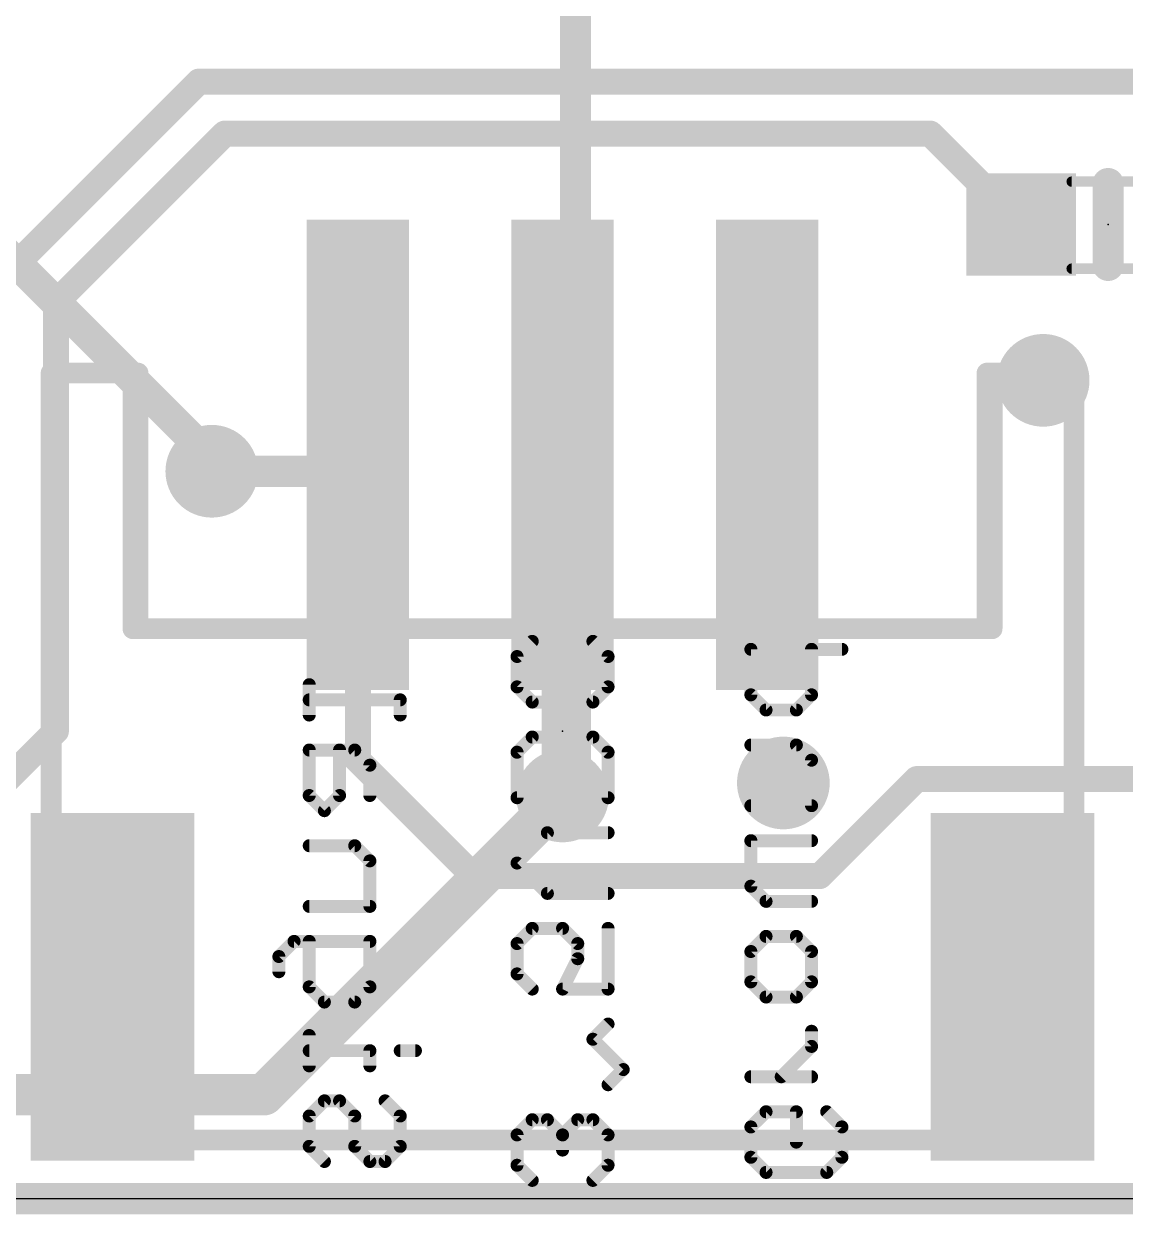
# Model space of a CAD drawing. Extents: x -4.8 to 37, y -3.4 to 41.2.
# Drawn here: x 9.97 to 20.74, y -0.15 to 11.49 of the extents above; entities that cross this region are included whole.
import ezdxf

# ---------------------------------------------------------------- set-up
doc = ezdxf.new("R2010")
doc.units = 0
for name, color, linetype in [('1', 12, 'CONTINUOUS'), ('16', 5, 'CONTINUOUS'), ('18', 110, 'CONTINUOUS'), ('20', 53, 'CONTINUOUS'), ('21', 40, 'CONTINUOUS'), ('22', 6, 'CONTINUOUS'), ('23', 53, 'CONTINUOUS'), ('51', 253, 'CONTINUOUS')]:
    doc.layers.add(name, color=color, linetype=linetype)

# ---------------------------------------------------------------- blocks, each defined once
blk = doc.blocks.new('RECT')
blk.add_solid([(-0.5, -0.5), (0.5, -0.5), (-0.5, 0.5), (0.5, 0.5)])
blk = doc.blocks.new('ROUNDV')
at = {"const_width": 0.5}
blk.add_lwpolyline([(0, -0.25, 1), (0, 0.25, 1), (0, -0.25)], format="xyb", dxfattribs=at)

msp = doc.modelspace()

# ---------------------------------------------------------------- linework, layer by layer
at = {"layer": '1'}
for points, const_width in [([(9.779, 9.017), (11.684, 10.922)], 0.254), ([(21.678, 10.922), (11.684, 10.922)], 0.254), ([(10.287, 8.763), (11.938, 10.414)], 0.254), ([(18.835, 10.414), (11.938, 10.414)], 0.254), ([(19.724, 9.525), (18.835, 10.414)], 0.254), ([(10.287, 4.572), (10.287, 8.763)], 0.254), ([(15.24, 3.937), (15.24, 7.272)], 0.4064), ([(13.24, 7.112), (13.24, 7.272)], 0.254), ([(11.811, 7.112), (13.24, 7.112)], 0.3048), ([(13.24, 4.35), (13.24, 7.112)], 0.254), ([(9.5706, 3.8556), (10.287, 4.572)], 0.254), ([(13.208, 4.318), (13.24, 4.35)], 0.254), ([(14.3724, 3.1536), (13.208, 4.318)], 0.254), ([(18.7032, 4.1022), (17.7546, 3.1536)], 0.254), ([(21.1357, 4.1022), (18.7032, 4.1022)], 0.254), ([(17.7546, 3.1536), (14.3724, 3.1536)], 0.254), ([(0, 0), (30.48, 0)], 0.3048)]:
    msp.add_lwpolyline(points, dxfattribs=dict(at, const_width=const_width))
for points, const_width in [([(11.684, 10.9855, 1), (11.684, 10.8585)], 0.127), ([(11.7289, 10.8771, 1), (11.6391, 10.9669)], 0.127), ([(11.938, 10.4775, 1), (11.938, 10.3505)], 0.127), ([(11.9829, 10.3691, 1), (11.8931, 10.4589)], 0.127), ([(18.8799, 10.4589, 1), (18.7901, 10.3691)], 0.127), ([(18.835, 10.3505, 1), (18.835, 10.4775)], 0.127), ([(19.6791, 9.4801, 1), (19.7689, 9.5699)], 0.127), ([(10.3505, 8.763, 1), (10.2235, 8.763)], 0.127), ([(10.2421, 8.8079, 1), (10.3319, 8.7181)], 0.127), ([(15.3416, 7.272, 1), (15.1384, 7.272)], 0.2032), ([(13.3035, 7.272, 1), (13.1765, 7.272)], 0.127), ([(11.811, 7.1882, 1), (11.811, 7.0358)], 0.1524), ([(13.3035, 7.112, 1), (13.1765, 7.112)], 0.127), ([(13.24, 7.0358, 1), (13.24, 7.1882)], 0.1524), ([(13.1765, 7.112, 1), (13.3035, 7.112)], 0.127), ([(10.3319, 4.5271, 1), (10.2421, 4.6169)], 0.127), ([(10.2235, 4.572, 1), (10.3505, 4.572)], 0.127), ([(13.2529, 4.3629, 1), (13.1631, 4.2731)], 0.127), ([(13.1631, 4.3629, 1), (13.2529, 4.2731)], 0.127), ([(13.2849, 4.3051, 1), (13.1951, 4.3949)], 0.127), ([(13.1765, 4.35, 1), (13.3035, 4.35)], 0.127), ([(18.7032, 4.1657, 1), (18.7032, 4.0387)], 0.127), ([(18.7481, 4.0573, 1), (18.6583, 4.1471)], 0.127), ([(15.1384, 3.937, 1), (15.3416, 3.937)], 0.2032), ([(14.3724, 3.2171, 1), (14.3724, 3.0901)], 0.127), ([(14.3275, 3.1087, 1), (14.4173, 3.1985)], 0.127), ([(17.7097, 3.1985, 1), (17.7995, 3.1087)], 0.127), ([(17.7546, 3.0901, 1), (17.7546, 3.2171)], 0.127)]:
    msp.add_lwpolyline(points, format="xyb", dxfattribs=dict(at, const_width=const_width))
at = {"layer": '16'}
for points, const_width in [([(15.367, 34.163), (15.367, 4.064)], 0.3048), ([(7.747, 11.303), (11.938, 7.112)], 0.3048), ([(11.938, 7.112), (11.811, 7.112)], 0.3048), ([(15.367, 4.064), (15.113, 3.81)], 0.3048), ([(15.113, 3.81), (15.24, 3.937)], 0.4064), ([(12.319, 1.016), (15.113, 3.81)], 0.4064), ([(5.842, 1.016), (12.319, 1.016)], 0.4064), ([(30.48, 0), (0, 0)], 0.3048)]:
    msp.add_lwpolyline(points, dxfattribs=dict(at, const_width=const_width))
for points, const_width in [([(11.811, 7.1882, 1), (11.811, 7.0358)], 0.1524), ([(11.8841, 7.0581, 1), (11.9919, 7.1659)], 0.1524), ([(11.938, 7.0358, 1), (11.938, 7.1882)], 0.1524), ([(15.4209, 4.0101, 1), (15.3131, 4.1179)], 0.1524), ([(15.3118, 3.8652, 1), (15.1682, 4.0088)], 0.2032), ([(15.2908, 4.064, 1), (15.4432, 4.064)], 0.1524), ([(15.0412, 3.8818, 1), (15.1848, 3.7382)], 0.2032), ([(15.1848, 3.7382, 1), (15.0412, 3.8818)], 0.2032), ([(15.0591, 3.8639, 1), (15.1669, 3.7561)], 0.1524), ([(12.2472, 1.0878, 1), (12.3908, 0.9442)], 0.2032), ([(12.319, 0.9144, 1), (12.319, 1.1176)], 0.2032)]:
    msp.add_lwpolyline(points, format="xyb", dxfattribs=dict(at, const_width=const_width))
at = {"layer": '20'}
msp.add_line((2.54, 0), (27.94, 0), dxfattribs=at)
at = {"layer": '21'}
for points, const_width in [([(20.574, 9.125), (20.574, 9.925)], 0.3048), ([(10.24, 4.072), (10.24, 8.072)], 0.2032), ([(10.24, 8.072), (11.09, 8.072)], 0.2032), ([(11.09, 8.072), (11.09, 5.572)], 0.2032), ([(19.39, 5.572), (19.39, 8.072)], 0.2032), ([(19.39, 8.072), (20.24, 8.072)], 0.2032), ([(20.24, 8.072), (20.24, 4.072)], 0.2032), ([(11.09, 5.572), (14.49, 5.572)], 0.2032), ([(17.99, 5.572), (19.39, 5.572)], 0.2032), ([(18.49, 0.572), (11.99, 0.572)], 0.2032)]:
    msp.add_lwpolyline(points, dxfattribs=dict(at, const_width=const_width))
for points, const_width in [([(20.6502, 9.925, 1), (20.4978, 9.925)], 0.1524), ([(20.4978, 9.125, 1), (20.6502, 9.125)], 0.1524), ([(10.2908, 8.072, 1), (10.1892, 8.072)], 0.1016), ([(10.24, 8.1228, 1), (10.24, 8.0212)], 0.1016), ([(11.1408, 8.072, 1), (11.0392, 8.072)], 0.1016), ([(11.09, 8.0212, 1), (11.09, 8.1228)], 0.1016), ([(19.4408, 8.072, 1), (19.3392, 8.072)], 0.1016), ([(19.39, 8.1228, 1), (19.39, 8.0212)], 0.1016), ([(20.2908, 8.072, 1), (20.1892, 8.072)], 0.1016), ([(20.24, 8.0212, 1), (20.24, 8.1228)], 0.1016), ([(11.09, 5.6228, 1), (11.09, 5.5212)], 0.1016), ([(11.0392, 5.572, 1), (11.1408, 5.572)], 0.1016), ([(14.49, 5.5212, 1), (14.49, 5.6228)], 0.1016), ([(17.99, 5.6228, 1), (17.99, 5.5212)], 0.1016), ([(19.3392, 5.572, 1), (19.4408, 5.572)], 0.1016), ([(19.39, 5.5212, 1), (19.39, 5.6228)], 0.1016), ([(10.1892, 4.072, 1), (10.2908, 4.072)], 0.1016), ([(20.1892, 4.072, 1), (20.2908, 4.072)], 0.1016), ([(11.99, 0.6228, 1), (11.99, 0.5212)], 0.1016), ([(18.49, 0.5212, 1), (18.49, 0.6228)], 0.1016)]:
    msp.add_lwpolyline(points, format="xyb", dxfattribs=dict(at, const_width=const_width))
at = {"layer": '22', "const_width": 0.127}
for points in [[(14.7955, 5.3004), (14.9438, 5.4487)], [(15.537, 5.4487), (15.6853, 5.3004)], [(14.7955, 5.0038), (14.7955, 5.3004)], [(15.6853, 5.3004), (15.6853, 5.0038)], [(17.9713, 5.3707), (17.0815, 5.3707)], [(17.0815, 5.3707), (17.0815, 4.9259)], [(17.6747, 4.9259), (17.6747, 5.3707)], [(12.7635, 4.7285), (12.7635, 5.0251)], [(14.9438, 4.8555), (14.7955, 5.0038)], [(15.6853, 5.0038), (15.537, 4.8555)], [(13.6533, 4.8768), (12.7635, 4.8768)], [(13.6533, 4.7285), (13.6533, 4.8768)], [(15.537, 4.8555), (14.9438, 4.8555)], [(17.0815, 4.9259), (17.2298, 4.7776)], [(17.5264, 4.7776), (17.6747, 4.9259)], [(17.2298, 4.7776), (17.5264, 4.7776)], [(14.7955, 4.3649), (14.9438, 4.5132)], [(14.9438, 4.5132), (15.537, 4.5132)], [(15.537, 4.5132), (15.6853, 4.3649)], [(13.2084, 4.3862), (12.7635, 4.3862)], [(12.7635, 4.3862), (12.7635, 3.9413)], [(13.0601, 3.9413), (13.0601, 4.3862)], [(13.3567, 4.2379), (13.2084, 4.3862)], [(14.7955, 3.92), (14.7955, 4.3649)], [(15.6853, 4.3649), (15.6853, 3.92)], [(17.5264, 4.4352), (17.0815, 4.4352)], [(17.6747, 4.2869), (17.5264, 4.4352)], [(17.6747, 3.8421), (17.6747, 4.2869)], [(13.3567, 3.9413), (13.3567, 4.2379)], [(12.7635, 3.9413), (12.9118, 3.793)], [(12.9118, 3.793), (13.0601, 3.9413)], [(15.6853, 3.92), (14.7955, 3.92)], [(17.0815, 3.8421), (17.6747, 3.8421)], [(14.7955, 3.2811), (15.0921, 3.5777)], [(15.0921, 3.5777), (15.6853, 3.5777)], [(13.2084, 3.4507), (12.7635, 3.4507)], [(13.3567, 3.3024), (13.2084, 3.4507)], [(17.0815, 3.0548), (17.0815, 3.4997)], [(17.0815, 3.4997), (17.6747, 3.4997)], [(13.3567, 2.8575), (13.3567, 3.3024)], [(15.0921, 2.9845), (14.7955, 3.2811)], [(15.6853, 2.9845), (15.0921, 2.9845)], [(17.2298, 2.9065), (17.0815, 3.0548)], [(12.7635, 2.8575), (13.3567, 2.8575)], [(17.6747, 2.9065), (17.2298, 2.9065)], [(14.9438, 2.6421), (14.7955, 2.4939)], [(15.2404, 2.6421), (14.9438, 2.6421)], [(15.3887, 2.4939), (15.2404, 2.6421)], [(15.6853, 2.6421), (15.6853, 2.049)], [(12.4669, 2.3669), (12.6152, 2.5152)], [(12.6152, 2.5152), (13.3567, 2.5152)], [(12.7635, 2.0703), (12.7635, 2.5152)], [(13.3567, 2.5152), (13.3567, 2.0703)], [(17.0815, 2.4159), (17.2298, 2.5642)], [(17.2298, 2.5642), (17.5264, 2.5642)], [(17.5264, 2.5642), (17.6747, 2.4159)], [(14.7955, 2.4939), (14.7955, 2.1973)], [(15.3887, 2.3456), (15.3887, 2.4939)], [(17.0815, 2.1193), (17.0815, 2.4159)], [(17.6747, 2.4159), (17.6747, 2.1193)], [(12.4669, 2.2186), (12.4669, 2.3669)], [(15.2404, 2.049), (15.3887, 2.3456)], [(14.7955, 2.1973), (14.9438, 2.049)], [(12.9118, 1.922), (12.7635, 2.0703)], [(13.3567, 2.0703), (13.2084, 1.922)], [(15.6853, 2.049), (15.2404, 2.049)], [(17.2298, 1.971), (17.0815, 2.1193)], [(17.6747, 2.1193), (17.5264, 1.971)], [(13.2084, 1.922), (12.9118, 1.922)], [(17.5264, 1.971), (17.2298, 1.971)], [(15.537, 1.5583), (15.6853, 1.7066)], [(12.7635, 1.2983), (12.7635, 1.5949)], [(17.6747, 1.488), (17.6747, 1.6363)], [(15.8336, 1.2618), (15.537, 1.5583)], [(17.3781, 1.1914), (17.6747, 1.488)], [(13.3567, 1.4466), (12.7635, 1.4466)], [(13.3567, 1.2983), (13.3567, 1.4466)], [(13.8016, 1.4466), (13.6533, 1.4466)], [(15.6853, 1.1135), (15.8336, 1.2618)], [(17.0815, 1.1914), (17.6747, 1.1914)], [(12.9118, 0.956), (12.7635, 0.8077)], [(13.0601, 0.956), (12.9118, 0.956)], [(13.2084, 0.8077), (13.0601, 0.956)], [(13.505, 0.956), (13.6533, 0.8077)], [(12.7635, 0.8077), (12.7635, 0.5111)], [(13.2084, 0.5111), (13.2084, 0.8077)], [(13.6533, 0.8077), (13.6533, 0.5111)], [(14.9438, 0.7711), (14.7955, 0.6228)], [(15.0921, 0.7711), (14.9438, 0.7711)], [(15.2404, 0.6228), (15.0921, 0.7711)], [(15.3887, 0.7711), (15.2404, 0.6228)], [(15.537, 0.7711), (15.3887, 0.7711)], [(15.6853, 0.6228), (15.537, 0.7711)], [(17.0815, 0.7008), (17.2298, 0.8491)], [(17.2298, 0.8491), (17.5264, 0.8491)], [(17.5264, 0.8491), (17.5264, 0.5525)], [(17.823, 0.8491), (17.9713, 0.7008)], [(17.0815, 0.4042), (17.0815, 0.7008)], [(17.9713, 0.7008), (17.9713, 0.4042)], [(14.7955, 0.6228), (14.7955, 0.3262)], [(15.2404, 0.6228), (15.2404, 0.4745)], [(15.6853, 0.3262), (15.6853, 0.6228)], [(12.7635, 0.5111), (12.9118, 0.3628)], [(13.3567, 0.3628), (13.2084, 0.5111)], [(13.6533, 0.5111), (13.505, 0.3628)], [(17.2298, 0.2559), (17.0815, 0.4042)], [(17.9713, 0.4042), (17.823, 0.2559)], [(13.505, 0.3628), (13.3567, 0.3628)], [(14.7955, 0.3262), (14.9438, 0.1779)], [(15.537, 0.1779), (15.6853, 0.3262)], [(17.823, 0.2559), (17.2298, 0.2559)]]:
    msp.add_lwpolyline(points, dxfattribs=at)
at = {"layer": '22', "const_width": 0.0635}
for points in [[(14.9662, 5.4263, 1), (14.9213, 5.4712)], [(15.5594, 5.4712, 1), (15.5145, 5.4263)], [(14.8273, 5.3004, 1), (14.7637, 5.3004)], [(14.773, 5.3229, 1), (14.818, 5.278)], [(15.717, 5.3004, 1), (15.6535, 5.3004)], [(15.6628, 5.278, 1), (15.7077, 5.3229)], [(17.0815, 5.4025, 1), (17.0815, 5.339)], [(17.1133, 5.3707, 1), (17.0498, 5.3707)], [(17.7064, 5.3707, 1), (17.6429, 5.3707)], [(17.9713, 5.339, 1), (17.9713, 5.4025)], [(12.7953, 5.0251, 1), (12.7317, 5.0251)], [(14.7637, 5.0038, 1), (14.8273, 5.0038)], [(14.818, 5.0263, 1), (14.773, 4.9814)], [(15.6535, 5.0038, 1), (15.717, 5.0038)], [(15.7077, 4.9814, 1), (15.6628, 5.0263)], [(12.7635, 4.9086, 1), (12.7635, 4.8451)], [(13.685, 4.8768, 1), (13.6215, 4.8768)], [(13.6533, 4.8451, 1), (13.6533, 4.9086)], [(14.9438, 4.8873, 1), (14.9438, 4.8238)], [(14.9213, 4.8331, 1), (14.9662, 4.878)], [(15.5145, 4.878, 1), (15.5594, 4.8331)], [(15.537, 4.8238, 1), (15.537, 4.8873)], [(17.104, 4.9483, 1), (17.059, 4.9034)], [(17.0498, 4.9259, 1), (17.1133, 4.9259)], [(17.6429, 4.9259, 1), (17.7064, 4.9259)], [(17.6971, 4.9034, 1), (17.6522, 4.9483)], [(17.2298, 4.8093, 1), (17.2298, 4.7458)], [(17.2073, 4.7551, 1), (17.2522, 4.8)], [(17.5039, 4.8, 1), (17.5488, 4.7551)], [(17.5264, 4.7458, 1), (17.5264, 4.8093)], [(12.7317, 4.7285, 1), (12.7953, 4.7285)], [(13.6215, 4.7285, 1), (13.685, 4.7285)], [(14.9438, 4.5449, 1), (14.9438, 4.4814)], [(14.9662, 4.4907, 1), (14.9213, 4.5356)], [(15.5594, 4.5356, 1), (15.5145, 4.4907)], [(15.537, 4.4814, 1), (15.537, 4.5449)], [(12.7953, 4.3862, 1), (12.7317, 4.3862)], [(12.7635, 4.4179, 1), (12.7635, 4.3544)], [(13.0918, 4.3862, 1), (13.0283, 4.3862)], [(13.2308, 4.4086, 1), (13.1859, 4.3637)], [(13.2084, 4.3544, 1), (13.2084, 4.4179)], [(14.8273, 4.3649, 1), (14.7637, 4.3649)], [(15.717, 4.3649, 1), (15.6535, 4.3649)], [(17.0815, 4.467, 1), (17.0815, 4.4035)], [(17.5488, 4.4577, 1), (17.5039, 4.4128)], [(17.5264, 4.4035, 1), (17.5264, 4.467)], [(14.773, 4.3873, 1), (14.818, 4.3424)], [(15.6628, 4.3424, 1), (15.7077, 4.3873)], [(17.7064, 4.2869, 1), (17.6429, 4.2869)], [(17.6522, 4.2645, 1), (17.6971, 4.3094)], [(13.3884, 4.2379, 1), (13.3249, 4.2379)], [(13.3342, 4.2154, 1), (13.3791, 4.2603)], [(12.7317, 3.9413, 1), (12.7953, 3.9413)], [(12.786, 3.9638, 1), (12.741, 3.9189)], [(13.0283, 3.9413, 1), (13.0918, 3.9413)], [(13.0825, 3.9189, 1), (13.0376, 3.9638)], [(13.3249, 3.9413, 1), (13.3884, 3.9413)], [(14.7955, 3.9518, 1), (14.7955, 3.8883)], [(15.6853, 3.8883, 1), (15.6853, 3.9518)], [(12.8893, 3.8155, 1), (12.9342, 3.7706)], [(12.8893, 3.7706, 1), (12.9342, 3.8155)], [(14.7637, 3.92, 1), (14.8273, 3.92)], [(15.6535, 3.92, 1), (15.717, 3.92)], [(17.0815, 3.8738, 1), (17.0815, 3.8103)], [(17.6429, 3.8421, 1), (17.7064, 3.8421)], [(17.6747, 3.8103, 1), (17.6747, 3.8738)], [(15.0921, 3.6094, 1), (15.0921, 3.5459)], [(15.1145, 3.5552, 1), (15.0696, 3.6001)], [(15.6853, 3.5459, 1), (15.6853, 3.6094)], [(12.7635, 3.4824, 1), (12.7635, 3.4189)], [(13.2308, 3.4731, 1), (13.1859, 3.4282)], [(13.2084, 3.4189, 1), (13.2084, 3.4824)], [(17.0815, 3.5315, 1), (17.0815, 3.468)], [(17.1133, 3.4997, 1), (17.0498, 3.4997)], [(17.6747, 3.468, 1), (17.6747, 3.5315)], [(13.3884, 3.3024, 1), (13.3249, 3.3024)], [(13.3342, 3.2799, 1), (13.3791, 3.3248)], [(14.818, 3.3035, 1), (14.773, 3.2586)], [(14.773, 3.3035, 1), (14.818, 3.2586)], [(15.0921, 3.0162, 1), (15.0921, 2.9527)], [(15.0696, 2.962, 1), (15.1145, 3.0069)], [(15.6853, 2.9527, 1), (15.6853, 3.0162)], [(17.104, 3.0773, 1), (17.059, 3.0324)], [(17.0498, 3.0548, 1), (17.1133, 3.0548)], [(12.7635, 2.8892, 1), (12.7635, 2.8257)], [(13.3567, 2.8257, 1), (13.3567, 2.8892)], [(17.2298, 2.9383, 1), (17.2298, 2.8748)], [(17.2073, 2.8841, 1), (17.2522, 2.929)], [(17.6747, 2.8748, 1), (17.6747, 2.9383)], [(13.3249, 2.8575, 1), (13.3884, 2.8575)], [(14.9438, 2.6739, 1), (14.9438, 2.6104)], [(14.9662, 2.6197, 1), (14.9213, 2.6646)], [(15.2628, 2.6646, 1), (15.2179, 2.6197)], [(15.2404, 2.6104, 1), (15.2404, 2.6739)], [(15.717, 2.6421, 1), (15.6535, 2.6421)], [(12.6152, 2.5469, 1), (12.6152, 2.4834)], [(12.6377, 2.4927, 1), (12.5928, 2.5376)], [(12.7953, 2.5152, 1), (12.7317, 2.5152)], [(13.3884, 2.5152, 1), (13.3249, 2.5152)], [(13.3567, 2.4834, 1), (13.3567, 2.5469)], [(17.2298, 2.5959, 1), (17.2298, 2.5324)], [(17.2522, 2.5417, 1), (17.2073, 2.5866)], [(17.5488, 2.5866, 1), (17.5039, 2.5417)], [(17.5264, 2.5324, 1), (17.5264, 2.5959)], [(14.8273, 2.4939, 1), (14.7637, 2.4939)], [(14.773, 2.5163, 1), (14.818, 2.4714)], [(15.4204, 2.4939, 1), (15.3569, 2.4939)], [(15.3662, 2.4714, 1), (15.4111, 2.5163)], [(17.059, 2.4383, 1), (17.104, 2.3934)], [(17.1133, 2.4159, 1), (17.0498, 2.4159)], [(17.7064, 2.4159, 1), (17.6429, 2.4159)], [(17.6522, 2.3934, 1), (17.6971, 2.4383)], [(12.4987, 2.3669, 1), (12.4352, 2.3669)], [(12.4445, 2.3893, 1), (12.4894, 2.3444)], [(15.3569, 2.3456, 1), (15.4204, 2.3456)], [(15.4171, 2.3314, 1), (15.3603, 2.3598)], [(12.4352, 2.2186, 1), (12.4987, 2.2186)], [(14.7637, 2.1973, 1), (14.8273, 2.1973)], [(14.818, 2.2197, 1), (14.773, 2.1748)], [(12.7317, 2.0703, 1), (12.7953, 2.0703)], [(12.786, 2.0927, 1), (12.741, 2.0478)], [(13.3249, 2.0703, 1), (13.3884, 2.0703)], [(13.3791, 2.0478, 1), (13.3342, 2.0927)], [(14.9213, 2.0265, 1), (14.9662, 2.0714)], [(15.2404, 2.0807, 1), (15.2404, 2.0172)], [(15.6853, 2.0172, 1), (15.6853, 2.0807)], [(17.104, 2.1418, 1), (17.059, 2.0969)], [(17.0498, 2.1193, 1), (17.1133, 2.1193)], [(17.6429, 2.1193, 1), (17.7064, 2.1193)], [(17.6971, 2.0969, 1), (17.6522, 2.1418)], [(12.9118, 1.9537, 1), (12.9118, 1.8902)], [(13.2084, 1.8902, 1), (13.2084, 1.9537)], [(15.212, 2.0632, 1), (15.2688, 2.0348)], [(15.6535, 2.049, 1), (15.717, 2.049)], [(17.2298, 2.0028, 1), (17.2298, 1.9393)], [(17.2073, 1.9486, 1), (17.2522, 1.9935)], [(17.5039, 1.9935, 1), (17.5488, 1.9486)], [(17.5264, 1.9393, 1), (17.5264, 2.0028)], [(12.8893, 1.8995, 1), (12.9342, 1.9444)], [(13.1859, 1.9444, 1), (13.2308, 1.8995)], [(15.7077, 1.6842, 1), (15.6628, 1.7291)], [(12.7953, 1.5949, 1), (12.7317, 1.5949)], [(17.7064, 1.6363, 1), (17.6429, 1.6363)], [(15.5594, 1.5808, 1), (15.5145, 1.5359)], [(15.5145, 1.5808, 1), (15.5594, 1.5359)], [(17.6429, 1.488, 1), (17.7064, 1.488)], [(17.6971, 1.4656, 1), (17.6522, 1.5105)], [(12.7635, 1.4783, 1), (12.7635, 1.4148)], [(13.3884, 1.4466, 1), (13.3249, 1.4466)], [(13.3567, 1.4148, 1), (13.3567, 1.4783)], [(13.6533, 1.4783, 1), (13.6533, 1.4148)], [(13.8016, 1.4148, 1), (13.8016, 1.4783)], [(12.7317, 1.2983, 1), (12.7953, 1.2983)], [(13.3249, 1.2983, 1), (13.3884, 1.2983)], [(15.856, 1.2393, 1), (15.8111, 1.2842)], [(15.8111, 1.2393, 1), (15.856, 1.2842)], [(15.6628, 1.1359, 1), (15.7077, 1.091)], [(17.0815, 1.2232, 1), (17.0815, 1.1597)], [(17.3556, 1.2139, 1), (17.4005, 1.169)], [(17.6747, 1.1597, 1), (17.6747, 1.2232)], [(12.9118, 0.9877, 1), (12.9118, 0.9242)], [(12.9342, 0.9335, 1), (12.8893, 0.9784)], [(13.0825, 0.9784, 1), (13.0376, 0.9335)], [(13.0601, 0.9242, 1), (13.0601, 0.9877)], [(13.5274, 0.9784, 1), (13.4825, 0.9335)], [(12.7953, 0.8077, 1), (12.7317, 0.8077)], [(12.741, 0.8301, 1), (12.786, 0.7852)], [(13.2401, 0.8077, 1), (13.1766, 0.8077)], [(13.1859, 0.7852, 1), (13.2308, 0.8301)], [(13.685, 0.8077, 1), (13.6215, 0.8077)], [(13.6308, 0.7852, 1), (13.6757, 0.8301)], [(14.9438, 0.8029, 1), (14.9438, 0.7394)], [(14.9662, 0.7487, 1), (14.9213, 0.7936)], [(15.1145, 0.7936, 1), (15.0696, 0.7487)], [(15.0921, 0.7394, 1), (15.0921, 0.8029)], [(15.3887, 0.8029, 1), (15.3887, 0.7394)], [(15.4111, 0.7487, 1), (15.3662, 0.7936)], [(15.5594, 0.7936, 1), (15.5145, 0.7487)], [(15.537, 0.7394, 1), (15.537, 0.8029)], [(17.2298, 0.8808, 1), (17.2298, 0.8173)], [(17.2522, 0.8266, 1), (17.2073, 0.8715)], [(17.5581, 0.8491, 1), (17.4946, 0.8491)], [(17.5264, 0.8173, 1), (17.5264, 0.8808)], [(17.8454, 0.8715, 1), (17.8005, 0.8266)], [(17.059, 0.7232, 1), (17.104, 0.6783)], [(17.1133, 0.7008, 1), (17.0498, 0.7008)], [(18.003, 0.7008, 1), (17.9395, 0.7008)], [(17.9488, 0.6783, 1), (17.9937, 0.7232)], [(14.8273, 0.6228, 1), (14.7637, 0.6228)], [(14.773, 0.6453, 1), (14.818, 0.6004)], [(15.2721, 0.6228, 1), (15.2086, 0.6228)], [(15.2179, 0.6453, 1), (15.2628, 0.6004)], [(15.2179, 0.6004, 1), (15.2628, 0.6453)], [(15.717, 0.6228, 1), (15.6535, 0.6228)], [(15.6628, 0.6004, 1), (15.7077, 0.6453)], [(17.4946, 0.5525, 1), (17.5581, 0.5525)], [(12.7317, 0.5111, 1), (12.7953, 0.5111)], [(12.786, 0.5335, 1), (12.741, 0.4886)], [(13.1766, 0.5111, 1), (13.2401, 0.5111)], [(13.2308, 0.5335, 1), (13.1859, 0.4886)], [(13.6215, 0.5111, 1), (13.685, 0.5111)], [(13.6757, 0.4886, 1), (13.6308, 0.5335)], [(15.2086, 0.4745, 1), (15.2721, 0.4745)], [(17.104, 0.4266, 1), (17.059, 0.3817)], [(17.9937, 0.3817, 1), (17.9488, 0.4266)], [(12.8893, 0.3403, 1), (12.9342, 0.3852)], [(13.3567, 0.3945, 1), (13.3567, 0.331)], [(13.3342, 0.3403, 1), (13.3791, 0.3852)], [(13.4825, 0.3852, 1), (13.5274, 0.3403)], [(13.505, 0.331, 1), (13.505, 0.3945)], [(14.7637, 0.3262, 1), (14.8273, 0.3262)], [(14.818, 0.3487, 1), (14.773, 0.3038)], [(15.6535, 0.3262, 1), (15.717, 0.3262)], [(15.7077, 0.3038, 1), (15.6628, 0.3487)], [(17.0498, 0.4042, 1), (17.1133, 0.4042)], [(17.9395, 0.4042, 1), (18.003, 0.4042)], [(17.2298, 0.2877, 1), (17.2298, 0.2242)], [(17.2073, 0.2334, 1), (17.2522, 0.2784)], [(17.8005, 0.2784, 1), (17.8454, 0.2334)], [(17.823, 0.2242, 1), (17.823, 0.2877)], [(14.9213, 0.1555, 1), (14.9662, 0.2004)], [(15.5145, 0.2004, 1), (15.5594, 0.1555)]]:
    msp.add_lwpolyline(points, format="xyb", dxfattribs=at)
at = {"layer": '23'}
for p in [(20.574, 9.525), (15.24, 4.572)]:
    msp.add_point(p, dxfattribs=at)
at = {"layer": '51'}
for points, const_width in [([(20.93, 9.944), (20.218, 9.944)], 0.1016), ([(20.93, 9.093), (20.218, 9.093)], 0.1016), ([(10.24, 0.572), (10.24, 8.072)], 0.2032), ([(10.24, 8.072), (11.04, 8.072)], 0.2032), ([(11.04, 8.072), (11.04, 5.572)], 0.2032), ([(19.44, 5.572), (19.44, 8.072)], 0.2032), ([(19.44, 8.072), (20.24, 8.072)], 0.2032), ([(20.24, 8.072), (20.24, 0.572)], 0.2032), ([(11.04, 5.572), (19.44, 5.572)], 0.2032), ([(20.24, 0.572), (10.24, 0.572)], 0.2032)]:
    msp.add_lwpolyline(points, dxfattribs=dict(at, const_width=const_width))
for points, const_width in [([(20.218, 9.9694, 1), (20.218, 9.9186)], 0.0508), ([(20.218, 9.1184, 1), (20.218, 9.0676)], 0.0508), ([(10.2908, 8.072, 1), (10.1892, 8.072)], 0.1016), ([(10.24, 8.1228, 1), (10.24, 8.0212)], 0.1016), ([(11.0908, 8.072, 1), (10.9892, 8.072)], 0.1016), ([(11.04, 8.0212, 1), (11.04, 8.1228)], 0.1016), ([(19.4908, 8.072, 1), (19.3892, 8.072)], 0.1016), ([(19.44, 8.1228, 1), (19.44, 8.0212)], 0.1016), ([(20.2908, 8.072, 1), (20.1892, 8.072)], 0.1016), ([(20.24, 8.0212, 1), (20.24, 8.1228)], 0.1016), ([(11.04, 5.6228, 1), (11.04, 5.5212)], 0.1016), ([(10.9892, 5.572, 1), (11.0908, 5.572)], 0.1016), ([(19.3892, 5.572, 1), (19.4908, 5.572)], 0.1016), ([(19.44, 5.5212, 1), (19.44, 5.6228)], 0.1016), ([(10.24, 0.6228, 1), (10.24, 0.5212)], 0.1016), ([(10.1892, 0.572, 1), (10.2908, 0.572)], 0.1016), ([(20.1892, 0.572, 1), (20.2908, 0.572)], 0.1016), ([(20.24, 0.5212, 1), (20.24, 0.6228)], 0.1016)]:
    msp.add_lwpolyline(points, format="xyb", dxfattribs=dict(at, const_width=const_width))

# ---------------------------------------------------------------- block references
at = {"layer": '1', "xscale": 1.075, "rotation": 180}
msp.add_blockref('RECT', (19.724, 9.525), dxfattribs=at)
at = {"layer": '1', "yscale": 4.6, "rotation": 180}
for p in [(13.24, 7.272), (15.24, 7.272), (17.24, 7.272)]:
    msp.add_blockref('RECT', p, dxfattribs=at)
at = {"layer": '1', "xscale": 3.4, "yscale": 1.6, "rotation": 270}
for p in [(10.84, 2.072), (19.64, 2.072)]:
    msp.add_blockref('RECT', p, dxfattribs=at)
at = {"layer": '18', "xscale": 0.9064, "yscale": 0.9064}
for p in [(19.939, 8.001), (19.939, 8.001), (11.811, 7.112), (11.811, 7.112), (17.399, 4.064), (17.399, 4.064), (15.24, 3.937), (15.24, 3.937)]:
    msp.add_blockref('ROUNDV', p, dxfattribs=at)
at = {"layer": '51', "xscale": 0.5001, "yscale": 0.95, "rotation": 180}
msp.add_blockref('RECT', (19.9938, 9.5199), dxfattribs=at)

doc.saveas('drawing.dxf')
